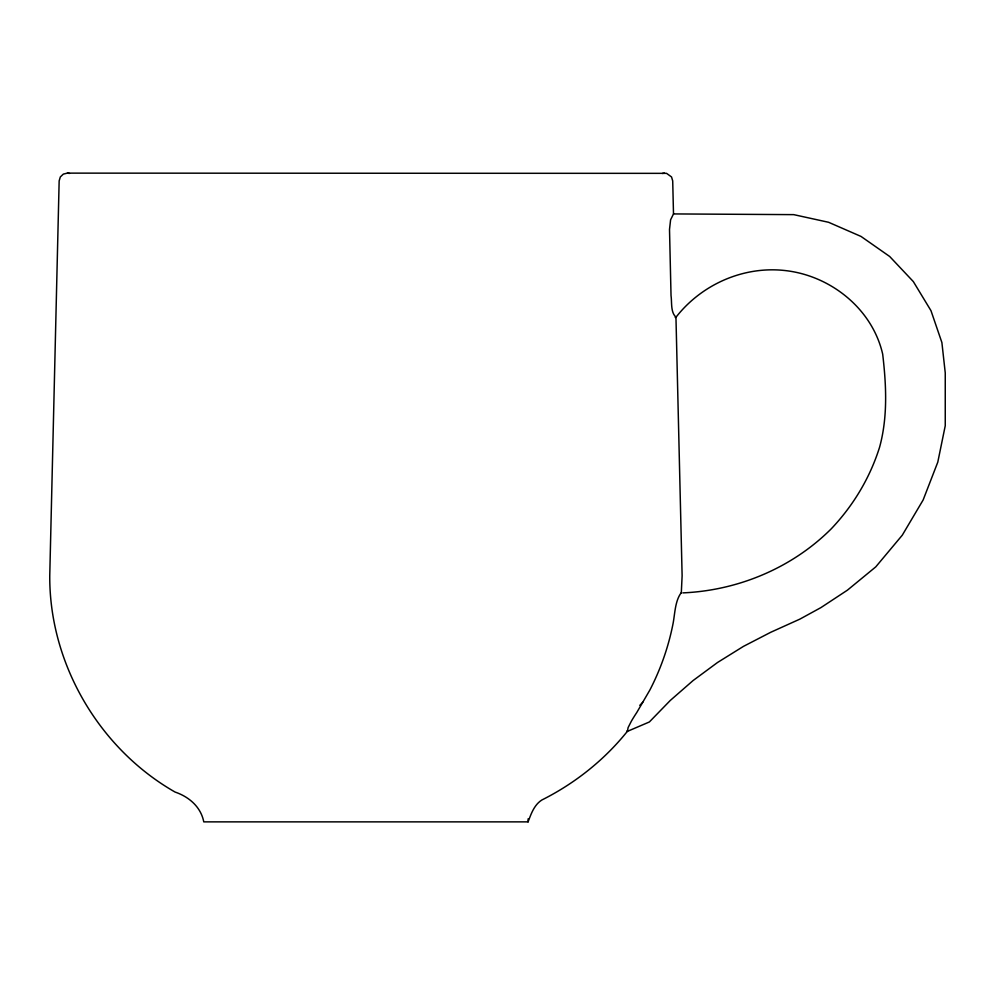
<?xml version="1.0" encoding="UTF-8"?>
<svg xmlns="http://www.w3.org/2000/svg" width="995" height="995" viewBox="0 0 995 995"><rect width="100%" height="100%" fill="white"/><g stroke="black" fill="none" stroke-linecap="round" stroke-linejoin="round"><path stroke-width="1.49" d="M681.301 592.933L682.122 575.757L675.953 317.119C670.481 312.243 672.023 302.505 671.028 295.552L669.511 229.435L670.593 219.82L673.503 213.925L672.707 180.916L671.538 176.961L666.575 173.354L67.386 173.13L63.344 174.1L60.322 176.961L59.153 180.916L49.75 575.757C49.24 663.466 98.94 748.65 175.058 792.045C188.926 796.771 200.853 806.846 203.776 821.87L528.096 821.87C531.119 813.835 534.228 804.806 541.865 799.992C574.836 783.463 604.351 760.08 627.435 731.238L628.106 727.594L631.352 721.213A28.009 2.985 -54.5 0 1 636.8 712.47L649.859 690.045A248.961 248.961 0 0 0 673.18 622.945C674.946 613.206 675.145 600.868 681.152 592.821M675.207 317.442L675.953 317.119M675.816 317.455C701.612 284.222 744.036 265.578 786 270.652C831.136 275.988 872.379 309.109 882.677 354.108C886.309 385.028 887.888 416.93 879.58 447.228C869.991 477.787 853.312 505.56 831.298 528.768C792.095 567.958 738.079 590.495 682.868 592.883M639.822 705.331L642.733 702.333M626.726 731.188L627.435 731.238M627.012 731.536L649.362 721.972L670.307 700.43L693.067 680.568L717.507 662.508L743.439 646.389L770.702 632.298L799.843 619.139L820.875 607.634L847.429 590.159L875.774 566.864L902.291 535.173L923.136 499.975L937.787 462.165L945.25 425.748L945.25 372.914L941.892 342.541L930.984 310.689L913.335 281.597L889.679 256.486L861.023 236.437L828.574 222.283L793.711 214.634L673.503 213.925M662.409 173.453L664.486 173.13M67.386 173.13L69.463 173.453M528.096 818.86L528.096 821.87"/></g></svg>
